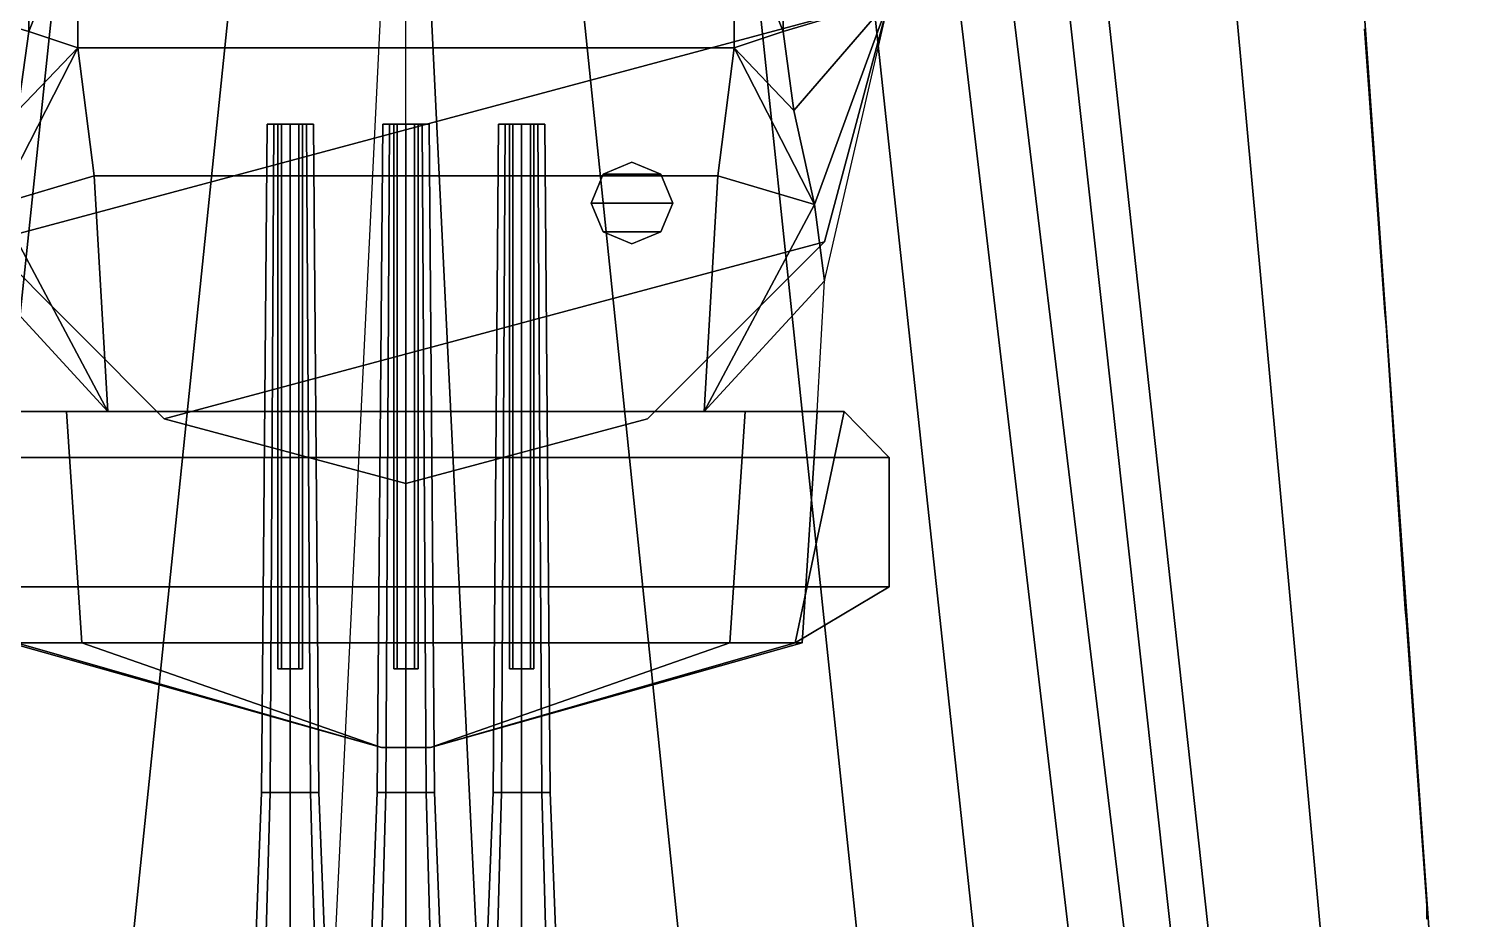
# Model space of a CAD drawing. Header units: millimetres. Extents: x -9 to 9, y -100 to 98.
# Drawn here: x -2.77 to 7.81, y 54.07 to 60.61 of the extents above; entities that cross this region are included whole.
import ezdxf

# ---------------------------------------------------------------- set-up
doc = ezdxf.new("R2010")
doc.units = ezdxf.units.MM
for name, color, linetype in [('barrel', 1, 'Continuous'), ('railings', 6, 'Continuous'), ('superstructure', 3, 'Continuous'), ('turret', 2, 'Continuous')]:
    doc.layers.add(name, color=color, linetype=linetype)

msp = doc.modelspace()

# ---------------------------------------------------------------- linework, layer by layer
for points in [[(-3.03, 64.56, -4.29), (-2.2, 64.56, -4.97), (-3.75, 49.81, -4.97), (-4.62, 49.81, -4.29)], [(-2.2, 64.56, -4.97), (-0.91, 64.56, -5.63), (-2.43, 49.81, -5.63), (-3.75, 49.81, -4.97)], [(-0.91, 64.56, -5.63), (0, 64.56, -5.97), (-0.72, 49.81, -5.92), (-2.43, 49.81, -5.63)], [(2.43, 49.81, -5.63), (0.72, 49.81, -5.92), (0, 64.56, -5.97), (0.91, 64.56, -5.63)], [(0, 64.56, -5.97), (0, 64.56, -5.97), (0.72, 49.81, -5.92), (0, 49.81, -5.97)], [(3.75, 49.81, -4.97), (2.43, 49.81, -5.63), (0.91, 64.56, -5.63), (2.2, 64.56, -4.97)], [(4.62, 49.81, -4.29), (3.75, 49.81, -4.97), (2.2, 64.56, -4.97), (3.03, 64.56, -4.29)], [(5.36, 49.81, -3.43), (4.62, 49.81, -4.29), (3.03, 64.56, -4.29), (3.62, 64.56, -3.43)], [(5.78, 49.81, -2.62), (5.36, 49.81, -3.43), (3.62, 64.56, -3.43), (4, 64.56, -2.62)], [(6.08, 49.81, -1.46), (5.78, 49.81, -2.62), (4, 64.56, -2.62), (4.45, 64.56, -1.46)], [(6.35, 49.81, 0.35), (6.08, 49.81, -1.46), (4.45, 64.56, -1.46), (4.74, 64.56, 0.35)], [(7.1, 49.81, 4.38), (6.35, 49.81, 0.35), (4.74, 64.56, 0.35), (5.75, 64.56, 4.38)], [(7.81, 49.81, 7.23), (7.1, 49.81, 4.38), (5.75, 64.56, 4.38), (6.77, 64.56, 7.45)], [(3.074, 62.595, 8.01), (-3.55, 60.82, 8.01), (-3.074, 59.045, 8.01), (3.55, 60.82, 8.01)], [(3.55, 60.82, 8.01), (-3.074, 59.045, 8.01), (-1.775, 57.746, 8.01), (3.074, 59.045, 8.01)], [(3.074, 59.045, 7.36), (3.55, 60.82, 7.39), (3.55, 60.82, 8.01), (3.074, 59.045, 8.01)], [(-3.074, 59.045, 7.36), (-1.775, 57.746, 7.34), (-1.775, 57.746, 8.01), (-3.074, 59.045, 8.01)], [(3.074, 59.045, 8.01), (-1.775, 57.746, 8.01), (0, 57.27, 8.01), (1.775, 57.746, 8.01)], [(1.775, 57.746, 7.34), (3.074, 59.045, 7.36), (3.074, 59.045, 8.01), (1.775, 57.746, 8.01)], [(-1.775, 57.746, 7.34), (0, 57.27, 7.34), (0, 57.27, 8.01), (-1.775, 57.746, 8.01)], [(0, 57.27, 7.34), (1.775, 57.746, 7.34), (1.775, 57.746, 8.01), (0, 57.27, 8.01)]]:
    msp.add_3dface(points)
at = {"layer": 'barrel'}
for points in [[(-1.06, 55, 11.98), (-0.998, 55, 12.128), (-0.97, 59.91, 12.1), (-1.02, 59.91, 11.98)], [(-0.998, 55, 11.832), (-1.06, 55, 11.98), (-1.02, 59.91, 11.98), (-0.97, 59.91, 11.86)], [(-0.97, 59.91, 11.86), (-1.02, 59.91, 11.98), (-0.94, 59.91, 11.98), (-0.914, 59.91, 11.916)], [(-1.02, 59.91, 11.98), (-0.97, 59.91, 12.1), (-0.914, 59.91, 12.044), (-0.94, 59.91, 11.98)], [(-0.998, 55, 12.128), (-0.85, 55, 12.19), (-0.85, 59.91, 12.15), (-0.97, 59.91, 12.1)], [(-0.85, 55, 11.77), (-0.998, 55, 11.832), (-0.97, 59.91, 11.86), (-0.85, 59.91, 11.81)], [(-0.85, 59.91, 11.81), (-0.97, 59.91, 11.86), (-0.914, 59.91, 11.916), (-0.85, 59.91, 11.89)], [(-0.97, 59.91, 12.1), (-0.85, 59.91, 12.15), (-0.85, 59.91, 12.07), (-0.914, 59.91, 12.044)], [(-0.914, 59.91, 11.916), (-0.94, 59.91, 11.98), (-0.94, 55.91, 11.98), (-0.914, 55.91, 11.916)], [(-0.94, 59.91, 11.98), (-0.914, 59.91, 12.044), (-0.914, 55.91, 12.044), (-0.94, 55.91, 11.98)], [(-0.85, 59.91, 11.89), (-0.914, 59.91, 11.916), (-0.914, 55.91, 11.916), (-0.85, 55.91, 11.89)], [(-0.914, 59.91, 12.044), (-0.85, 59.91, 12.07), (-0.85, 55.91, 12.07), (-0.914, 55.91, 12.044)], [(-0.85, 55, 12.19), (-0.702, 55, 12.128), (-0.73, 59.91, 12.1), (-0.85, 59.91, 12.15)], [(-0.702, 55, 11.832), (-0.85, 55, 11.77), (-0.85, 59.91, 11.81), (-0.73, 59.91, 11.86)], [(-0.786, 59.91, 11.916), (-0.85, 59.91, 11.89), (-0.85, 55.91, 11.89), (-0.786, 55.91, 11.916)], [(-0.85, 59.91, 12.07), (-0.786, 59.91, 12.044), (-0.786, 55.91, 12.044), (-0.85, 55.91, 12.07)], [(-0.85, 59.91, 12.15), (-0.73, 59.91, 12.1), (-0.786, 59.91, 12.044), (-0.85, 59.91, 12.07)], [(-0.73, 59.91, 11.86), (-0.85, 59.91, 11.81), (-0.85, 59.91, 11.89), (-0.786, 59.91, 11.916)], [(-0.76, 59.91, 11.98), (-0.786, 59.91, 11.916), (-0.786, 55.91, 11.916), (-0.76, 55.91, 11.98)], [(-0.786, 59.91, 12.044), (-0.76, 59.91, 11.98), (-0.76, 55.91, 11.98), (-0.786, 55.91, 12.044)], [(-0.73, 59.91, 12.1), (-0.68, 59.91, 11.98), (-0.76, 59.91, 11.98), (-0.786, 59.91, 12.044)], [(-0.68, 59.91, 11.98), (-0.73, 59.91, 11.86), (-0.786, 59.91, 11.916), (-0.76, 59.91, 11.98)], [(-0.702, 55, 12.128), (-0.64, 55, 11.98), (-0.68, 59.91, 11.98), (-0.73, 59.91, 12.1)], [(-0.64, 55, 11.98), (-0.702, 55, 11.832), (-0.73, 59.91, 11.86), (-0.68, 59.91, 11.98)], [(-0.148, 55, 11.832), (-0.21, 55, 11.98), (-0.17, 59.91, 11.98), (-0.12, 59.91, 11.86)], [(-0.21, 55, 11.98), (-0.148, 55, 12.128), (-0.12, 59.91, 12.1), (-0.17, 59.91, 11.98)], [(-0.17, 59.91, 11.98), (-0.12, 59.91, 12.1), (-0.064, 59.91, 12.044), (-0.09, 59.91, 11.98)], [(-0.12, 59.91, 11.86), (-0.17, 59.91, 11.98), (-0.09, 59.91, 11.98), (-0.064, 59.91, 11.916)], [(0, 55, 11.77), (-0.148, 55, 11.832), (-0.12, 59.91, 11.86), (0, 59.91, 11.81)], [(-0.148, 55, 12.128), (0, 55, 12.19), (0, 59.91, 12.15), (-0.12, 59.91, 12.1)], [(-0.12, 59.91, 12.1), (0, 59.91, 12.15), (0, 59.91, 12.07), (-0.064, 59.91, 12.044)], [(0, 59.91, 11.81), (-0.12, 59.91, 11.86), (-0.064, 59.91, 11.916), (0, 59.91, 11.89)], [(-0.09, 59.91, 11.98), (-0.064, 59.91, 12.044), (-0.064, 55.91, 12.044), (-0.09, 55.91, 11.98)], [(-0.064, 59.91, 11.916), (-0.09, 59.91, 11.98), (-0.09, 55.91, 11.98), (-0.064, 55.91, 11.916)], [(-0.064, 59.91, 12.044), (0, 59.91, 12.07), (0, 55.91, 12.07), (-0.064, 55.91, 12.044)], [(0, 59.91, 11.89), (-0.064, 59.91, 11.916), (-0.064, 55.91, 11.916), (0, 55.91, 11.89)], [(0, 59.91, 12.07), (0.064, 59.91, 12.044), (0.064, 55.91, 12.044), (0, 55.91, 12.07)], [(0.064, 59.91, 11.916), (0, 59.91, 11.89), (0, 55.91, 11.89), (0.064, 55.91, 11.916)], [(0.148, 55, 11.832), (0, 55, 11.77), (0, 59.91, 11.81), (0.12, 59.91, 11.86)], [(0, 55, 12.19), (0.148, 55, 12.128), (0.12, 59.91, 12.1), (0, 59.91, 12.15)], [(0.12, 59.91, 11.86), (0, 59.91, 11.81), (0, 59.91, 11.89), (0.064, 59.91, 11.916)], [(0, 59.91, 12.15), (0.12, 59.91, 12.1), (0.064, 59.91, 12.044), (0, 59.91, 12.07)], [(0.064, 59.91, 12.044), (0.09, 59.91, 11.98), (0.09, 55.91, 11.98), (0.064, 55.91, 12.044)], [(0.09, 59.91, 11.98), (0.064, 59.91, 11.916), (0.064, 55.91, 11.916), (0.09, 55.91, 11.98)], [(0.17, 59.91, 11.98), (0.12, 59.91, 11.86), (0.064, 59.91, 11.916), (0.09, 59.91, 11.98)], [(0.12, 59.91, 12.1), (0.17, 59.91, 11.98), (0.09, 59.91, 11.98), (0.064, 59.91, 12.044)], [(0.21, 55, 11.98), (0.148, 55, 11.832), (0.12, 59.91, 11.86), (0.17, 59.91, 11.98)], [(0.148, 55, 12.128), (0.21, 55, 11.98), (0.17, 59.91, 11.98), (0.12, 59.91, 12.1)], [(0.64, 55, 11.98), (0.702, 55, 12.128), (0.73, 59.91, 12.1), (0.68, 59.91, 11.98)], [(0.702, 55, 11.832), (0.64, 55, 11.98), (0.68, 59.91, 11.98), (0.73, 59.91, 11.86)], [(0.73, 59.91, 11.86), (0.68, 59.91, 11.98), (0.76, 59.91, 11.98), (0.786, 59.91, 11.916)], [(0.68, 59.91, 11.98), (0.73, 59.91, 12.1), (0.786, 59.91, 12.044), (0.76, 59.91, 11.98)], [(0.702, 55, 12.128), (0.85, 55, 12.19), (0.85, 59.91, 12.15), (0.73, 59.91, 12.1)], [(0.85, 55, 11.77), (0.702, 55, 11.832), (0.73, 59.91, 11.86), (0.85, 59.91, 11.81)], [(0.85, 59.91, 11.81), (0.73, 59.91, 11.86), (0.786, 59.91, 11.916), (0.85, 59.91, 11.89)], [(0.73, 59.91, 12.1), (0.85, 59.91, 12.15), (0.85, 59.91, 12.07), (0.786, 59.91, 12.044)], [(0.786, 59.91, 11.916), (0.76, 59.91, 11.98), (0.76, 55.91, 11.98), (0.786, 55.91, 11.916)], [(0.76, 59.91, 11.98), (0.786, 59.91, 12.044), (0.786, 55.91, 12.044), (0.76, 55.91, 11.98)], [(0.85, 59.91, 11.89), (0.786, 59.91, 11.916), (0.786, 55.91, 11.916), (0.85, 55.91, 11.89)], [(0.786, 59.91, 12.044), (0.85, 59.91, 12.07), (0.85, 55.91, 12.07), (0.786, 55.91, 12.044)], [(0.85, 55, 12.19), (0.998, 55, 12.128), (0.97, 59.91, 12.1), (0.85, 59.91, 12.15)], [(0.998, 55, 11.832), (0.85, 55, 11.77), (0.85, 59.91, 11.81), (0.97, 59.91, 11.86)], [(0.914, 59.91, 11.916), (0.85, 59.91, 11.89), (0.85, 55.91, 11.89), (0.914, 55.91, 11.916)], [(0.85, 59.91, 12.07), (0.914, 59.91, 12.044), (0.914, 55.91, 12.044), (0.85, 55.91, 12.07)], [(0.85, 59.91, 12.15), (0.97, 59.91, 12.1), (0.914, 59.91, 12.044), (0.85, 59.91, 12.07)], [(0.97, 59.91, 11.86), (0.85, 59.91, 11.81), (0.85, 59.91, 11.89), (0.914, 59.91, 11.916)], [(0.94, 59.91, 11.98), (0.914, 59.91, 11.916), (0.914, 55.91, 11.916), (0.94, 55.91, 11.98)], [(0.914, 59.91, 12.044), (0.94, 59.91, 11.98), (0.94, 55.91, 11.98), (0.914, 55.91, 12.044)], [(0.97, 59.91, 12.1), (1.02, 59.91, 11.98), (0.94, 59.91, 11.98), (0.914, 59.91, 12.044)], [(1.02, 59.91, 11.98), (0.97, 59.91, 11.86), (0.914, 59.91, 11.916), (0.94, 59.91, 11.98)], [(0.998, 55, 12.128), (1.06, 55, 11.98), (1.02, 59.91, 11.98), (0.97, 59.91, 12.1)], [(1.06, 55, 11.98), (0.998, 55, 11.832), (0.97, 59.91, 11.86), (1.02, 59.91, 11.98)], [(-1.14, 52.95, 11.98), (-1.055, 52.95, 12.185), (-0.998, 55, 12.128), (-1.06, 55, 11.98)], [(-1.055, 52.95, 11.775), (-1.14, 52.95, 11.98), (-1.06, 55, 11.98), (-0.998, 55, 11.832)], [(-1.055, 52.95, 12.185), (-0.85, 52.95, 12.27), (-0.85, 55, 12.19), (-0.998, 55, 12.128)], [(-0.85, 52.95, 11.69), (-1.055, 52.95, 11.775), (-0.998, 55, 11.832), (-0.85, 55, 11.77)], [(-0.85, 52.95, 12.27), (-0.645, 52.95, 12.185), (-0.702, 55, 12.128), (-0.85, 55, 12.19)], [(-0.645, 52.95, 11.775), (-0.85, 52.95, 11.69), (-0.85, 55, 11.77), (-0.702, 55, 11.832)], [(-0.645, 52.95, 12.185), (-0.56, 52.95, 11.98), (-0.64, 55, 11.98), (-0.702, 55, 12.128)], [(-0.56, 52.95, 11.98), (-0.645, 52.95, 11.775), (-0.702, 55, 11.832), (-0.64, 55, 11.98)], [(-0.205, 52.95, 11.775), (-0.29, 52.95, 11.98), (-0.21, 55, 11.98), (-0.148, 55, 11.832)], [(-0.29, 52.95, 11.98), (-0.205, 52.95, 12.185), (-0.148, 55, 12.128), (-0.21, 55, 11.98)], [(0, 52.95, 11.69), (-0.205, 52.95, 11.775), (-0.148, 55, 11.832), (0, 55, 11.77)], [(-0.205, 52.95, 12.185), (0, 52.95, 12.27), (0, 55, 12.19), (-0.148, 55, 12.128)], [(0.205, 52.95, 11.775), (0, 52.95, 11.69), (0, 55, 11.77), (0.148, 55, 11.832)], [(0, 52.95, 12.27), (0.205, 52.95, 12.185), (0.148, 55, 12.128), (0, 55, 12.19)], [(0.29, 52.95, 11.98), (0.205, 52.95, 11.775), (0.148, 55, 11.832), (0.21, 55, 11.98)], [(0.205, 52.95, 12.185), (0.29, 52.95, 11.98), (0.21, 55, 11.98), (0.148, 55, 12.128)], [(0.56, 52.95, 11.98), (0.645, 52.95, 12.185), (0.702, 55, 12.128), (0.64, 55, 11.98)], [(0.645, 52.95, 11.775), (0.56, 52.95, 11.98), (0.64, 55, 11.98), (0.702, 55, 11.832)], [(0.645, 52.95, 12.185), (0.85, 52.95, 12.27), (0.85, 55, 12.19), (0.702, 55, 12.128)], [(0.85, 52.95, 11.69), (0.645, 52.95, 11.775), (0.702, 55, 11.832), (0.85, 55, 11.77)], [(0.85, 52.95, 12.27), (1.055, 52.95, 12.185), (0.998, 55, 12.128), (0.85, 55, 12.19)], [(1.055, 52.95, 11.775), (0.85, 52.95, 11.69), (0.85, 55, 11.77), (0.998, 55, 11.832)], [(1.055, 52.95, 12.185), (1.14, 52.95, 11.98), (1.06, 55, 11.98), (0.998, 55, 12.128)], [(1.14, 52.95, 11.98), (1.055, 52.95, 11.775), (0.998, 55, 11.832), (1.06, 55, 11.98)]]:
    msp.add_3dface(points, dxfattribs=at)
at = {"layer": 'railings'}
for points in [[(7.19, 58.53, 7.8), (7.04, 60.61, 7.8), (7.04, 60.61, 7.91), (7.19, 58.53, 7.91)], [(7.19, 58.53, 7.91), (7.04, 60.61, 7.91), (7.04, 60.61, 7.8), (7.19, 58.53, 7.8)], [(7.19, 58.53, 8.38), (7.04, 60.61, 8.38), (7.04, 60.61, 8.27), (7.19, 58.53, 8.27)], [(7.19, 58.53, 8.27), (7.04, 60.61, 8.27), (7.04, 60.61, 8.38), (7.19, 58.53, 8.38)], [(7.19, 58.53, 7.35), (7.19, 58.53, 8.38), (7.2, 58.43, 8.38), (7.2, 58.43, 7.35)], [(7.2, 58.43, 7.35), (7.2, 58.43, 8.38), (7.19, 58.53, 8.38), (7.19, 58.53, 7.35)], [(7.34, 56.35, 7.77), (7.2, 58.43, 7.77), (7.2, 58.43, 7.88), (7.34, 56.35, 7.88)], [(7.34, 56.35, 7.88), (7.2, 58.43, 7.88), (7.2, 58.43, 7.77), (7.34, 56.35, 7.77)], [(7.34, 56.35, 8.35), (7.2, 58.43, 8.35), (7.2, 58.43, 8.24), (7.34, 56.35, 8.24)], [(7.34, 56.35, 8.24), (7.2, 58.43, 8.24), (7.2, 58.43, 8.35), (7.34, 56.35, 8.35)], [(7.34, 56.35, 7.32), (7.34, 56.35, 8.35), (7.35, 56.25, 8.35), (7.35, 56.25, 7.32)], [(7.35, 56.25, 7.32), (7.35, 56.25, 8.35), (7.34, 56.35, 8.35), (7.34, 56.35, 7.32)], [(7.5, 54.17, 7.74), (7.35, 56.25, 7.74), (7.35, 56.25, 7.85), (7.5, 54.17, 7.85)], [(7.5, 54.17, 7.85), (7.35, 56.25, 7.85), (7.35, 56.25, 7.74), (7.5, 54.17, 7.74)], [(7.5, 54.17, 8.32), (7.35, 56.25, 8.32), (7.35, 56.25, 8.21), (7.5, 54.17, 8.21)], [(7.5, 54.17, 8.21), (7.35, 56.25, 8.21), (7.35, 56.25, 8.32), (7.5, 54.17, 8.32)], [(7.5, 54.07, 7.29), (7.5, 54.07, 8.32), (7.5, 54.17, 8.32), (7.5, 54.17, 7.29)], [(7.5, 54.17, 7.29), (7.5, 54.17, 8.32), (7.5, 54.07, 8.32), (7.5, 54.07, 7.29)]]:
    msp.add_3dface(points, dxfattribs=at)
at = {"layer": 'superstructure'}
msp.add_3dface([(-7.81, 49.81, 7.23), (7.81, 49.81, 7.23), (6.77, 64.56, 7.45), (-6.77, 64.56, 7.45)], dxfattribs=at)
at = {"layer": 'turret'}
for points in [[(-2.77, 61.46, 9.07), (-2.77, 60.59, 9.35), (-2.41, 61.49, 10.62)], [(-2.77, 60.59, 9.35), (-2.41, 60.47, 10.67), (-2.41, 61.49, 10.62)], [(2.41, 60.47, 10.67), (2.41, 61.49, 10.62), (-2.41, 61.49, 10.62), (-2.41, 60.47, 10.67)], [(2.41, 60.47, 10.67), (2.77, 60.59, 9.35), (2.41, 61.49, 10.62)], [(2.77, 60.59, 9.35), (2.77, 61.46, 9.07), (2.41, 61.49, 10.62)], [(-2.77, 60.59, 9.35), (-2.77, 61.46, 9.07), (-3.55, 60.82, 8.01)], [(2.77, 60.59, 9.35), (3.55, 60.82, 8.01), (2.77, 61.46, 9.07)], [(-2.85, 60.01, 9.21), (-2.77, 60.59, 9.35), (-3.55, 60.82, 8.01)], [(2.85, 60.01, 9.21), (3.55, 60.82, 8.01), (2.77, 60.59, 9.35)], [(3, 59.32, 8.89), (3.55, 60.82, 8.01), (2.85, 60.01, 9.21)], [(3.074, 58.76, 8.01), (3.55, 60.82, 8.01), (3, 59.32, 8.89)], [(-2.77, 60.59, 9.35), (-2.85, 60.01, 9.21), (-2.41, 60.47, 10.67)], [(2.41, 60.47, 10.67), (2.85, 60.01, 9.21), (2.77, 60.59, 9.35)], [(-2.41, 60.47, 10.67), (-3, 59.32, 8.89), (-2.29, 59.53, 10.72)], [(-2.85, 60.01, 9.21), (-3, 59.32, 8.89), (-2.41, 60.47, 10.67)], [(2.29, 59.53, 10.72), (2.41, 60.47, 10.67), (-2.41, 60.47, 10.67), (-2.29, 59.53, 10.72)], [(2.41, 60.47, 10.67), (2.29, 59.53, 10.72), (3, 59.32, 8.89)], [(2.41, 60.47, 10.67), (3, 59.32, 8.89), (2.85, 60.01, 9.21)], [(1.66, 59.63, 10.7), (1.448, 59.542, 10.71), (1.448, 59.542, 10.86), (1.66, 59.63, 10.86)], [(1.66, 59.63, 10.86), (1.448, 59.542, 10.86), (1.872, 59.542, 10.86), (1.66, 59.63, 10.86)], [(1.872, 59.542, 10.71), (1.66, 59.63, 10.7), (1.66, 59.63, 10.86), (1.872, 59.542, 10.86)], [(-2.29, 59.53, 10.72), (-3, 59.32, 8.89), (-2.19, 57.8, 10.83)], [(2.19, 57.8, 10.83), (2.29, 59.53, 10.72), (-2.29, 59.53, 10.72), (-2.19, 57.8, 10.83)], [(1.448, 59.542, 10.71), (1.36, 59.33, 10.73), (1.36, 59.33, 10.86), (1.448, 59.542, 10.86)], [(1.448, 59.542, 10.86), (1.36, 59.33, 10.86), (1.96, 59.33, 10.86), (1.872, 59.542, 10.86)], [(1.96, 59.33, 10.73), (1.872, 59.542, 10.71), (1.872, 59.542, 10.86), (1.96, 59.33, 10.86)], [(2.29, 59.53, 10.72), (2.19, 57.8, 10.83), (3, 59.32, 8.89)], [(-3, 59.32, 8.89), (-3.074, 58.76, 8.01), (-2.19, 57.8, 10.83)], [(1.36, 59.33, 11.2), (1.448, 59.118, 11.1), (1.872, 59.118, 11.1), (1.96, 59.33, 11.2)], [(1.36, 59.33, 10.86), (1.36, 59.33, 11.2), (1.96, 59.33, 11.2), (1.96, 59.33, 10.86)], [(1.36, 59.33, 10.73), (1.448, 59.118, 10.74), (1.448, 59.118, 11.1), (1.36, 59.33, 11.2)], [(1.872, 59.118, 10.74), (1.96, 59.33, 10.73), (1.96, 59.33, 11.2), (1.872, 59.118, 11.1)], [(3, 59.32, 8.89), (2.19, 57.8, 10.83), (3.074, 58.76, 8.01)], [(1.448, 59.118, 11.1), (1.66, 59.03, 11.03), (1.66, 59.03, 11.03), (1.872, 59.118, 11.1)], [(1.448, 59.118, 10.74), (1.66, 59.03, 10.74), (1.66, 59.03, 11.03), (1.448, 59.118, 11.1)], [(1.66, 59.03, 10.74), (1.872, 59.118, 10.74), (1.872, 59.118, 11.1), (1.66, 59.03, 11.03)], [(-3.074, 58.76, 8.01), (-3.02, 57.8, 8.01), (-2.19, 57.8, 10.83)], [(3.074, 58.76, 8.01), (2.19, 57.8, 10.83), (3.02, 57.8, 8.01)], [(-3.22, 57.8, 10.94), (-3.55, 57.46, 10.94), (3.55, 57.46, 10.94), (3.22, 57.8, 10.94)], [(-2.19, 57.8, 10.83), (-2.493, 57.8, 9.8), (-3.22, 57.8, 9.8), (-3.22, 57.8, 10.94)], [(-3.22, 57.8, 9.8), (-2.493, 57.8, 9.8), (-2.38, 56.1, 9.8), (-2.86, 56.1, 9.8)], [(3.22, 57.8, 10.94), (2.19, 57.8, 10.83), (-2.19, 57.8, 10.83), (-3.22, 57.8, 10.94)], [(3.02, 57.8, 8.01), (2.91, 56.1, 8.01), (-2.91, 56.1, 8.01), (-3.02, 57.8, 8.01)], [(-3.02, 57.8, 8.01), (-2.91, 56.1, 8.01), (-2.38, 56.1, 9.8), (-2.493, 57.8, 9.8)], [(3.22, 57.8, 10.94), (3.22, 57.8, 9.8), (2.493, 57.8, 9.8), (2.19, 57.8, 10.83)], [(2.38, 56.1, 9.8), (2.493, 57.8, 9.8), (3.22, 57.8, 9.8), (2.86, 56.1, 9.8)], [(2.38, 56.1, 9.8), (2.91, 56.1, 8.01), (3.02, 57.8, 8.01), (2.493, 57.8, 9.8)], [(2.86, 56.1, 9.8), (3.22, 57.8, 9.8), (3.55, 57.46, 9.8), (3.55, 56.51, 9.8)], [(3.55, 57.46, 10.94), (3.55, 57.46, 9.8), (3.22, 57.8, 9.8), (3.22, 57.8, 10.94)], [(3.55, 56.51, 10.94), (3.55, 57.46, 10.94), (-3.55, 57.46, 10.94), (-3.55, 56.51, 10.94)], [(3.55, 56.51, 9.8), (3.55, 57.46, 9.8), (3.55, 57.46, 10.94), (3.55, 56.51, 10.94)], [(2.86, 56.1, 10.94), (3.55, 56.51, 10.94), (-3.55, 56.51, 10.94), (-2.86, 56.1, 10.94)], [(2.86, 56.1, 9.8), (3.55, 56.51, 9.8), (3.55, 56.51, 10.94), (2.86, 56.1, 10.94)], [(-0.18, 55.33, 8.01), (-2.91, 56.1, 8.01), (2.91, 56.1, 8.01), (0.18, 55.33, 8.01)], [(-2.38, 56.1, 9.8), (-2.91, 56.1, 8.01), (-0.18, 55.33, 8.01), (-0.18, 55.33, 9.8)], [(-2.86, 56.1, 9.8), (-0.18, 55.33, 9.8), (-0.18, 55.33, 10.94), (-2.86, 56.1, 10.94)], [(-2.38, 56.1, 9.8), (-2.38, 56.1, 9.8), (-0.18, 55.33, 9.8), (-2.86, 56.1, 9.8)], [(-2.86, 56.1, 10.94), (-0.18, 55.33, 10.94), (0.18, 55.33, 10.94), (2.86, 56.1, 10.94)], [(0.18, 55.33, 10.94), (0.18, 55.33, 9.8), (2.86, 56.1, 9.8), (2.86, 56.1, 10.94)], [(0.18, 55.33, 9.8), (0.18, 55.33, 9.8), (2.38, 56.1, 9.8), (2.86, 56.1, 9.8)], [(0.18, 55.33, 8.01), (2.91, 56.1, 8.01), (2.38, 56.1, 9.8), (0.18, 55.33, 9.8)], [(-0.18, 55.33, 10.94), (-0.18, 55.33, 9.8), (0.18, 55.33, 9.8), (0.18, 55.33, 10.94)], [(-0.18, 55.33, 9.8), (-0.18, 55.33, 8.01), (0.18, 55.33, 8.01), (0.18, 55.33, 9.8)]]:
    msp.add_3dface(points, dxfattribs=at)

doc.saveas('drawing.dxf')
